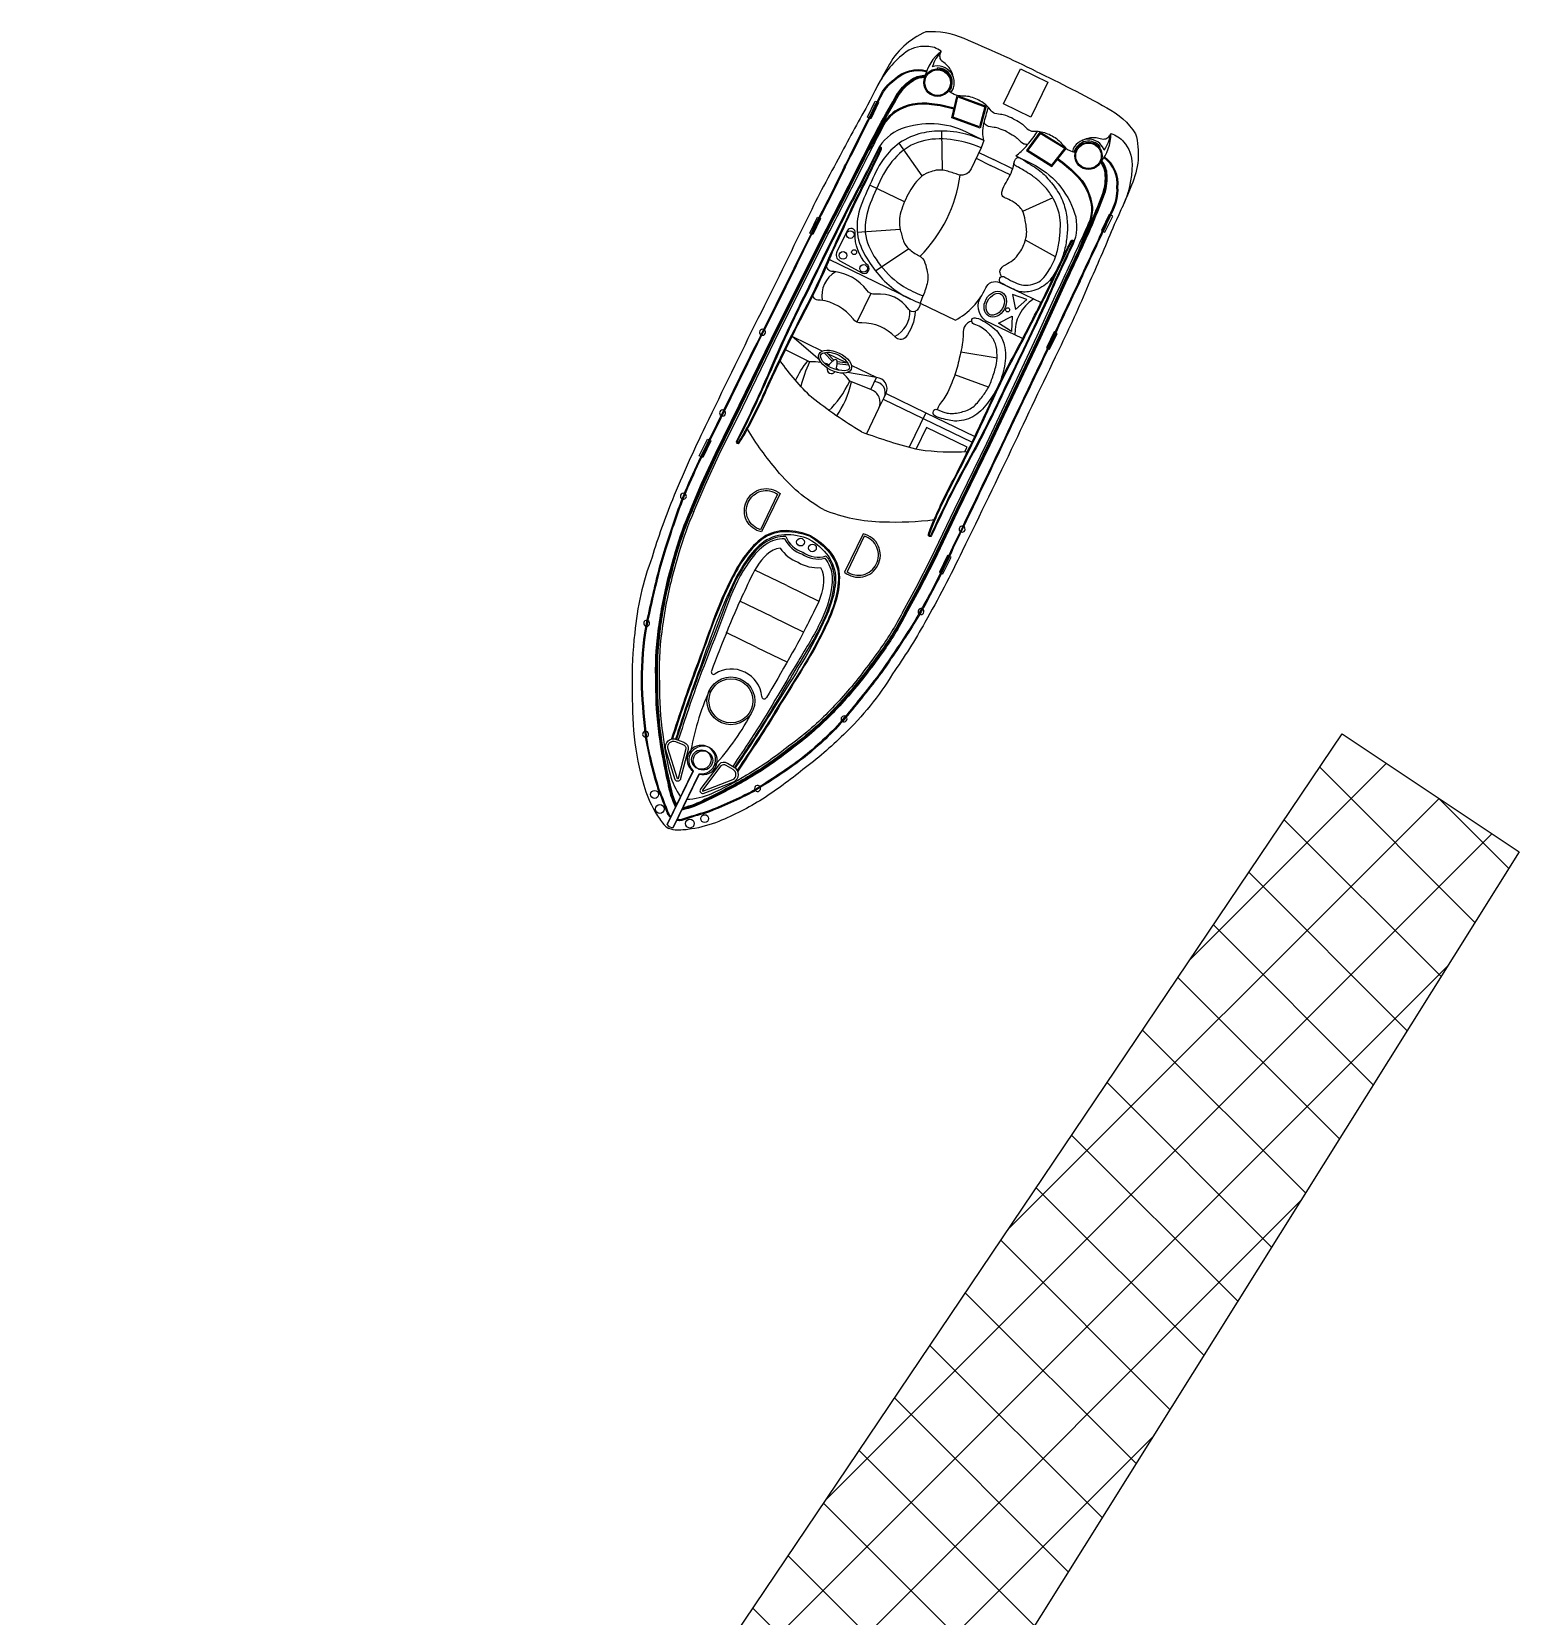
# Model space of a CAD drawing. Header units: metres. Extents: x 267138 to 268884, y 2134208 to 2137159.
# Drawn here: x 268168.5 to 268244.3, y 2136522.8 to 2136603.7 of the extents above; entities that cross this region are included whole.
import ezdxf

# ---------------------------------------------------------------- set-up
doc = ezdxf.new("R2010")
doc.units = ezdxf.units.M
doc.layers.add('PORT', color=5, linetype='Continuous')

msp = doc.modelspace()

# ---------------------------------------------------------------- linework, layer by layer
at = {"color": 32, "true_color": 0xcd6928}
for p, q in [((268214.66, 2136601.808), (268214.659, 2136601.857)), ((268213.875, 2136596.343), (268212.703, 2136598.009)), ((268214.922, 2136596.638), (268214.881, 2136598.637)), ((268216.627, 2136597.248), (268217.373, 2136596.886)), ((268216.771, 2136597.549), (268217.519, 2136597.186)), ((268222.918, 2136597.803), (268222.957, 2136597.833)), ((268218.372, 2136596.402), (268217.373, 2136596.886)), ((268218.495, 2136596.713), (268217.519, 2136597.186)), ((268212.98, 2136595.023), (268211.201, 2136595.871)), ((268220.551, 2136595.224), (268219.005, 2136594.539)), ((268212.752, 2136593.62), (268210.57, 2136593.456)), ((268213.201, 2136592.626), (268211.505, 2136591.494)), ((268220.685, 2136592.214), (268219.15, 2136593.071)), ((268213.298, 2136590.06), (268209.143, 2136592.075)), ((268211.258, 2136590.348), (268210.55, 2136588.887)), ((268208.778, 2136587.405), (268207.241, 2136588.15)), ((268208.65, 2136586.94), (268207.241, 2136588.15)), ((268209.308, 2136586.878), (268208.872, 2136587.326)), ((268209.378, 2136586.947), (268208.989, 2136587.347)), ((268209.978, 2136586.823), (268209.071, 2136587.263)), ((268209.531, 2136586.77), (268210.137, 2136586.707)), ((268209.541, 2136586.869), (268210.075, 2136586.812)), ((268217.698, 2136587.046), (268215.845, 2136587.36)), ((268211.553, 2136586.059), (268210.068, 2136586.314)), ((268211.553, 2136586.059), (268210.271, 2136586.681)), ((268211.253, 2136585.44), (268211.553, 2136586.059)), ((268217.262, 2136585.561), (268215.544, 2136586.189)), ((268214.071, 2136584.264), (268216.565, 2136583.055)), ((268213.927, 2136583.966), (268216.422, 2136582.756)), ((268206.973, 2136575.443), (268205.341, 2136576.234)), ((268206.973, 2136575.443), (268208.606, 2136574.651)), ((268206.208, 2136573.864), (268204.58, 2136574.653)), ((268206.208, 2136573.864), (268207.835, 2136573.074)), ((268205.442, 2136572.284), (268203.882, 2136573.041)), ((268205.442, 2136572.284), (268207.001, 2136571.528))]:
    msp.add_line(p, q, dxfattribs=at)
for points in [[(268219.695, 2136601.674, 0.01736), (268216.014, 2136603.352, 0.12634), (268214.061, 2136603.693, 0.172899), (268212.128, 2136601.899, 0.013884), (268211.096, 2136599.962, 0.008973), (268209.598, 2136597.209, 0.01509), (268207.947, 2136594.028, -0.002245), (268205.503, 2136589.074, 0.003342), (268202.816, 2136583.562, 0.016984), (268201.135, 2136579.815, 0.024546), (268200.099, 2136576.894, 0.067942), (268199.213, 2136573.02, 0.033948), (268199.087, 2136570.274, 0.022001), (268199.183, 2136567.724, 0.042872), (268199.674, 2136565.267, 0.059514), (268200.235, 2136563.931, 0.046364), (268200.633, 2136563.335, 0.104882), (268200.963, 2136563.049, 0.104882)], [(268214.848, 2136602.705, 0.164393), (268214.112, 2136602.955, 0.188684), (268212.944, 2136602.582, 0.10758), (268211.536, 2136600.826)], [(268219.695, 2136601.674, -0.01736), (268223.292, 2136599.822, -0.12634), (268224.769, 2136598.5, -0.172899), (268224.557, 2136595.871, -0.013884), (268223.675, 2136593.861, -0.008973), (268222.441, 2136590.981, -0.01509), (268220.965, 2136587.715, 0.002245), (268218.588, 2136582.728, -0.003342), (268215.923, 2136577.205, -0.016984), (268214.022, 2136573.566, -0.024546), (268212.37, 2136570.943, -0.067942), (268209.876, 2136567.848, -0.033948), (268207.798, 2136566.05, -0.022001), (268205.736, 2136564.546, -0.042872), (268203.503, 2136563.41, -0.059514), (268202.106, 2136563.024, -0.046364), (268201.392, 2136562.967, -0.104882), (268200.963, 2136563.049, -0.104882)], [(268202.052, 2136579.303), (268202.625, 2136580.645), (268203.33, 2136582.178), (268204.546, 2136584.644), (268206.193, 2136588.041), (268208.898, 2136593.459, 0.002601), (268210.397, 2136596.385, -0.004411), (268211.67, 2136598.874, -0.013009), (268212.625, 2136600.546, -0.113396), (268213.401, 2136601.31, -0.146005), (268214.043, 2136601.481, -1.595219)], [(268202.097, 2136579.284), (268202.67, 2136580.625), (268203.375, 2136582.157), (268204.59, 2136584.623), (268206.237, 2136588.019), (268208.942, 2136593.436, 0.002601), (268210.441, 2136596.363, -0.004411), (268211.713, 2136598.851, -0.013003), (268212.666, 2136600.52, -0.113337), (268213.427, 2136601.268, -0.144821), (268214.031, 2136601.431, -0.138987)], [(268202.142, 2136579.264), (268202.716, 2136580.605), (268203.42, 2136582.136), (268204.634, 2136584.601), (268206.282, 2136587.998), (268208.986, 2136593.414, 0.002601), (268210.485, 2136596.341, -0.00441), (268211.757, 2136598.828, -0.012997), (268212.708, 2136600.494, -0.113276), (268213.453, 2136601.226, -0.142458), (268214.02, 2136601.382, -0.142458)], [(268209.908, 2136596.815, 0.002942), (268211.012, 2136599.009, -0.002013), (268211.724, 2136600.402, -0.130442), (268212.46, 2136601.283, -0.261246), (268214.119, 2136601.716, -0.209197)], [(268209.952, 2136596.792, 0.002941), (268211.056, 2136598.987, -0.002014), (268211.769, 2136600.381, -0.130992), (268212.492, 2136601.245, -0.261832), (268214.107, 2136601.668, -0.261832)], [(268215.499, 2136599.749, 0.043334), (268214.358, 2136599.981, 0.18333), (268212.519, 2136599.603, 0.123985), (268211.652, 2136598.525, -0.015377), (268211.162, 2136597.678)], [(268215.51, 2136599.797, 0.043195), (268214.365, 2136600.03, 0.183415), (268212.491, 2136599.644, 0.094511), (268211.765, 2136598.844)], [(268202.233, 2136579.225), (268202.806, 2136580.565), (268203.509, 2136582.094), (268204.723, 2136584.558), (268206.37, 2136587.954), (268209.074, 2136593.369, 0.002601), (268210.573, 2136596.296, -0.00441), (268211.844, 2136598.782, -0.002867), (268212.046, 2136599.153, -0.002867)], [(268217.03, 2136598.155), (268216.146, 2136598.583, 0.202722), (268212.808, 2136598.744, 0.178768), (268211.594, 2136597.667, -0.010028), (268210.194, 2136594.932, 0.005356), (268207.944, 2136590.388, 0.016605), (268206.212, 2136586.671, -0.018921), (268204.402, 2136582.82, 0.925873), (268204.539, 2136582.726, 0.041202), (268204.934, 2136583.375, 0.024461), (268206.002, 2136585.568, -0.012888), (268208.078, 2136589.785, 0.019359), (268209.23, 2136592.283, -0.002375), (268210.561, 2136595.173, 0.006386), (268211.46, 2136596.989, 0.013656), (268211.805, 2136597.723, 0.862706), (268211.674, 2136597.806, -0.648089)], [(268217.03, 2136598.155), (268216.885, 2136597.787), (268216.371, 2136596.712, -0.448043), (268215.621, 2136596.445, 0.025561), (268215.031, 2136596.618, 0.15676), (268214.329, 2136596.557, 0.144288), (268213.855, 2136596.325, 0.079427), (268213.234, 2136595.541, 0.054179), (268212.793, 2136594.509, 0.127294), (268212.756, 2136593.603, -0.025195), (268212.919, 2136593.009, 0.112656), (268213.205, 2136592.622, 0.061652), (268213.7, 2136592.281, -0.222278), (268214.02, 2136591.905, -0.049109), (268214.138, 2136591.446, -0.09997), (268214.153, 2136590.938, -0.045992), (268213.921, 2136590.221), (268213.769, 2136589.857)], [(268223.506, 2136598.506, -0.164393), (268224.158, 2136598.083, -0.188684), (268224.588, 2136596.935, -0.10758), (268224.081, 2136594.742)], [(268211.713, 2136597.776, 0.016488), (268211.638, 2136597.645, -0.010023), (268210.238, 2136594.909, 0.005356), (268207.988, 2136590.366, 0.016607), (268206.257, 2136586.651, -0.018921), (268204.446, 2136582.798, -0.01143), (268204.444, 2136582.796, 0.913283), (268204.5, 2136582.756, 0.041174), (268204.89, 2136583.398, 0.024478), (268205.957, 2136585.588, -0.012889), (268208.034, 2136589.807, 0.019362), (268209.185, 2136592.302, -0.002377), (268210.517, 2136595.195, 0.006391), (268211.415, 2136597.01, 0.013664), (268211.76, 2136597.743, -0.000701), (268211.76, 2136597.743, 0.819976), (268211.713, 2136597.776, 0.819976)], [(268218.659, 2136597.365), (268219.465, 2136596.974, -0.202722), (268221.658, 2136594.452, -0.178768), (268221.565, 2136592.831, 0.010028), (268220.283, 2136590.039, -0.005356), (268218.109, 2136585.459, -0.016605), (268216.262, 2136581.797, 0.018921), (268214.359, 2136577.991, -0.925873), (268214.2, 2136578.041, -0.041202), (268214.465, 2136578.753, -0.024461), (268215.526, 2136580.949, 0.012888), (268217.552, 2136585.19, -0.019359), (268218.8, 2136587.641, 0.002375), (268220.246, 2136590.476, -0.006386), (268221.115, 2136592.306, -0.013656), (268221.478, 2136593.032, -0.862706), (268221.624, 2136592.98, 0.648089)], [(268220.812, 2136597.226, -0.043195), (268221.705, 2136596.47, -0.183415), (268222.561, 2136594.76, -0.094511), (268222.382, 2136593.695)], [(268221.894, 2136591.001, -0.002941), (268222.934, 2136593.227, 0.002014), (268223.587, 2136594.649, 0.130992), (268223.818, 2136595.752, 0.261832), (268223.151, 2136597.282, 0.261832)], [(268221.939, 2136590.98, -0.002942), (268222.979, 2136593.206, 0.002013), (268223.632, 2136594.628, 0.130442), (268223.867, 2136595.751, 0.261246), (268223.18, 2136597.322, 0.209197)], [(268209.908, 2136596.815, -0.006425), (268208.393, 2136593.794, -0.002217), (268205.954, 2136588.849, 0.003368), (268203.225, 2136583.305, 0.024633), (268201.588, 2136579.772, 0.015037), (268200.759, 2136577.334, 0.025439), (268200.361, 2136575.954, 0.013843), (268199.709, 2136573.037, 0.040266), (268199.545, 2136570.241, 0.016729), (268199.762, 2136567.633, 0.029739), (268200.402, 2136565.042, -0.01525), (268200.857, 2136563.873, 0.132389), (268200.978, 2136563.679, 0.028442), (268201.045, 2136563.616, 0.028442)], [(268209.952, 2136596.793, -0.006424), (268208.437, 2136593.772, -0.002217), (268205.998, 2136588.827, 0.003368), (268203.269, 2136583.282, 0.024633), (268201.634, 2136579.754, 0.015038), (268200.806, 2136577.318, 0.025461), (268200.409, 2136575.942, 0.013839), (268199.758, 2136573.029, 0.040238), (268199.595, 2136570.243, 0.016715), (268199.811, 2136567.64, 0.029693), (268200.448, 2136565.059, -0.015234), (268200.904, 2136563.888, 0.134036), (268201.013, 2136563.714, 0.024879), (268201.068, 2136563.662, 0.024879)], [(268212.966, 2136574.015), (268213.663, 2136575.295), (268214.43, 2136576.796), (268215.613, 2136579.276), (268217.261, 2136582.673), (268219.84, 2136588.15, -0.002601), (268221.21, 2136591.14, 0.00441), (268222.375, 2136593.679, 0.012997), (268223.094, 2136595.457, 0.113276), (268223.208, 2136596.495, 0.142458), (268222.98, 2136597.037, 0.142458)], [(268213.009, 2136573.992), (268213.707, 2136575.272), (268214.474, 2136576.774), (268215.658, 2136579.255), (268217.305, 2136582.652), (268219.884, 2136588.129, -0.002601), (268221.254, 2136591.119, 0.004411), (268222.42, 2136593.659, 0.013003), (268223.141, 2136595.44, 0.113337), (268223.257, 2136596.501, 0.144821), (268223.012, 2136597.076, 0.138987)], [(268213.052, 2136573.968), (268213.751, 2136575.249), (268214.518, 2136576.753), (268215.702, 2136579.233), (268217.35, 2136582.63), (268219.929, 2136588.109, -0.002601), (268221.299, 2136591.098, 0.004411), (268222.466, 2136593.639, 0.013009), (268223.187, 2136595.423, 0.113396), (268223.306, 2136596.506, 0.146005), (268223.043, 2136597.116, 1.595219)], [(268220.781, 2136597.187, -0.043334), (268221.67, 2136596.435, -0.18333), (268222.512, 2136594.757, -0.123985), (268222.202, 2136593.408, 0.015377), (268221.84, 2136592.499)], [(268212.879, 2136574.063), (268213.576, 2136575.341), (268214.341, 2136576.84), (268215.524, 2136579.319), (268217.172, 2136582.716), (268219.75, 2136588.191, -0.002601), (268221.12, 2136591.182, 0.00441), (268222.285, 2136593.719, 0.002867), (268222.451, 2136594.107, 0.002867)], [(268221.576, 2136592.993, -0.016488), (268221.52, 2136592.852, 0.010023), (268220.238, 2136590.059, -0.005356), (268218.064, 2136585.48, -0.016607), (268216.219, 2136581.82, 0.018921), (268214.314, 2136578.012, 0.01143), (268214.313, 2136578.009, -0.913283), (268214.248, 2136578.029, -0.041174), (268214.51, 2136578.733, -0.024478), (268215.57, 2136580.926, 0.012889), (268217.597, 2136585.17, -0.019362), (268218.843, 2136587.618, 0.002377), (268220.29, 2136590.455, -0.006391), (268221.159, 2136592.285, -0.013664), (268221.521, 2136593.009, 0.000701), (268221.521, 2136593.009, -0.819976), (268221.576, 2136592.993, -0.819976)], [(268213.769, 2136589.857, -0.291269), (268213.506, 2136589.426, -0.299867), (268213.2, 2136589.529, 0.273478), (268211.512, 2136590.312, -0.28657), (268211.061, 2136590.513, 0.198759), (268209.392, 2136591.469, -0.45148), (268209.006, 2136591.754, -1.463971)], [(268221.939, 2136590.98, 0.006425), (268220.505, 2136587.92, 0.002217), (268218.132, 2136582.943, -0.003368), (268215.468, 2136577.367, -0.024633), (268213.707, 2136573.894, -0.015037), (268212.306, 2136571.734, -0.025439), (268211.469, 2136570.567, -0.013843), (268209.582, 2136568.248, -0.040266), (268207.488, 2136566.389, -0.016729), (268205.306, 2136564.944, -0.029739), (268202.875, 2136563.843, 0.01525), (268201.675, 2136563.476, -0.132389), (268201.448, 2136563.451, -0.028442), (268201.357, 2136563.465, -0.028442)], [(268221.895, 2136591.002, 0.006424), (268220.46, 2136587.941, 0.002217), (268218.088, 2136582.964, -0.003368), (268215.423, 2136577.388, -0.024633), (268213.665, 2136573.919, -0.015038), (268212.265, 2136571.761, -0.025461), (268211.43, 2136570.597, -0.013839), (268209.545, 2136568.282, -0.040238), (268207.459, 2136566.429, -0.016715), (268205.281, 2136564.987, -0.029693), (268202.86, 2136563.89, 0.015234), (268201.658, 2136563.523, -0.134036), (268201.454, 2136563.5, -0.024879), (268201.379, 2136563.511, -0.024879)], [(268213.769, 2136589.857), (268215.574, 2136588.982, 0.158322), (268217.126, 2136590.629, -0.417676), (268217.818, 2136590.916), (268219.946, 2136589.884)], [(268213.515, 2136589.431, -0.164009), (268213.013, 2136588.086, -0.407559), (268212.513, 2136588.114, 0.20466), (268210.803, 2136588.851, -0.28657), (268210.353, 2136589.052, 0.198759), (268208.683, 2136590.008, -0.45148), (268208.297, 2136590.294, -1.463971)], [(268219.006, 2136588.042), (268217.114, 2136588.96, -0.406088), (268216.904, 2136590.226)], [(268210.781, 2136583.294, -0.033687), (268208.244, 2136585.041, -0.051879), (268206.638, 2136586.918, -1.92312)], [(268211.048, 2136583.206), (268211.671, 2136584.491, 0.462925), (268211.253, 2136585.44), (268210.186, 2136585.88)], [(268211.942, 2136585.048), (268212.039, 2136585.25, 0.516839), (268211.553, 2136586.059, 0.282905)], [(268211.671, 2136584.491), (268211.942, 2136585.048, 0.545737), (268211.452, 2136585.851, 0.282905)], [(268208.853, 2136579.319, -0.096403), (268206.484, 2136581.32, -0.040538), (268204.963, 2136583.429, -1.92312)], [(268210.781, 2136583.294, 0.033687), (268213.724, 2136582.383, 0.051879), (268216.193, 2136582.284, 1.92312)], [(268206.63, 2136580.134), (268205.682, 2136578.179, -0.483063), (268204.916, 2136579.733, -0.50024), (268206.63, 2136580.134, -0.418424)], [(268202.052, 2136579.303, 0.031596), (268201.273, 2136577.166, 0.004928), (268200.876, 2136575.704, 0.02844), (268200.395, 2136573.111, 0.042875), (268200.279, 2136570.46, 0.035347), (268200.447, 2136567.816, 0.024093), (268200.896, 2136565.396, 0.079837), (268201.301, 2136564.142)], [(268202.097, 2136579.283, 0.031592), (268201.321, 2136577.152, 0.004926), (268200.924, 2136575.692, 0.028436), (268200.444, 2136573.104, 0.042895), (268200.329, 2136570.46, 0.035363), (268200.496, 2136567.822, 0.024111), (268200.944, 2136565.406, 0.077658), (268201.328, 2136564.198, 0.077658)], [(268202.142, 2136579.264, 0.031588), (268201.368, 2136577.138, 0.004924), (268200.972, 2136575.68, 0.028433), (268200.493, 2136573.098, 0.042917), (268200.378, 2136570.461, 0.035379), (268200.545, 2136567.829, 0.02413), (268200.993, 2136565.415, 0.075408), (268201.355, 2136564.255, 0.075408)], [(268202.233, 2136579.224, 0.031581), (268201.463, 2136577.111, 0.00492), (268201.068, 2136575.655, 0.028426), (268200.591, 2136573.085, 0.042959), (268200.477, 2136570.463, 0.035411), (268200.642, 2136567.842, 0.028829), (268201.017, 2136565.816, 0.092336), (268201.558, 2136564.672, 0.080328)], [(268208.853, 2136579.319, 0.096403), (268211.891, 2136578.697, 0.040538), (268214.489, 2136578.809, 1.92312)], [(268210.87, 2136578.078), (268209.922, 2136576.123, 0.483063), (268211.617, 2136576.483, 0.50024), (268210.87, 2136578.078, 0.418424)], [(268213.052, 2136573.968, -0.031596), (268211.855, 2136572.033, -0.004928), (268210.954, 2136570.817, -0.02844), (268209.215, 2136568.833, -0.042875), (268207.205, 2136567.101, -0.035347), (268205.025, 2136565.595, -0.024093), (268202.847, 2136564.45, -0.079837), (268201.612, 2136563.991)], [(268213.009, 2136573.991, -0.031592), (268211.815, 2136572.062, -0.004926), (268210.915, 2136570.847, -0.028436), (268209.18, 2136568.868, -0.042895), (268207.175, 2136567.14, -0.035363), (268205, 2136565.638, -0.024111), (268202.825, 2136564.494, -0.077658), (268201.639, 2136564.047, -0.077658)], [(268212.965, 2136574.015, -0.031588), (268211.775, 2136572.091, -0.004924), (268210.875, 2136570.877, -0.028433), (268209.145, 2136568.902, -0.042917), (268207.145, 2136567.179, -0.035379), (268204.975, 2136565.68, -0.02413), (268202.802, 2136564.538, -0.075408), (268201.666, 2136564.104, -0.075408)], [(268212.878, 2136574.061, -0.031581), (268211.695, 2136572.149, -0.00492), (268210.797, 2136570.937, -0.028426), (268209.074, 2136568.971, -0.042959), (268207.085, 2136567.258, -0.035411), (268204.925, 2136565.765, -0.028829), (268203.102, 2136564.805, -0.092336), (268201.869, 2136564.521, -0.080328)], [(268201.347, 2136567.594), (268201.716, 2136567.447, -0.382221), (268201.947, 2136567.079), (268201.555, 2136565.594, -0.786544), (268201.286, 2136565.533), (268200.79, 2136567.118, -0.616464), (268201.347, 2136567.594, -3.844907)], [(268204.294, 2136566.165), (268203.95, 2136566.364, 0.382221), (268203.518, 2136566.317), (268202.594, 2136565.09, 0.786544), (268202.713, 2136564.841), (268204.265, 2136565.433, 0.616464), (268204.294, 2136566.165, 3.844907)]]:
    msp.add_lwpolyline(points, format="xyb", dxfattribs=at)
for points in [[(268220.297, 2136601.133), (268219.426, 2136599.337), (268218.027, 2136600.016), (268218.897, 2136601.811)], [(268217.143, 2136599.903), (268216.838, 2136598.786), (268215.393, 2136599.306), (268215.666, 2136600.448)], [(268217.084, 2136599.872), (268216.805, 2136598.85), (268215.452, 2136599.338), (268215.701, 2136600.382)], [(268219.884, 2136598.574), (268219.196, 2136597.643), (268220.499, 2136596.83), (268221.227, 2136597.751)], [(268219.897, 2136598.508), (268219.267, 2136597.656), (268220.488, 2136596.895), (268221.154, 2136597.738)], [(268218.638, 2136589.53), (268219.226, 2136590.048), (268218.483, 2136590.299)], [(268218.471, 2136589.186), (268218.428, 2136588.403), (268217.772, 2136588.832)]]:
    msp.add_lwpolyline(points, close=True, dxfattribs=at)
for points in [[(268211.165, 2136599.31), (268211.085, 2136599.349), (268211.482, 2136600.168), (268211.579, 2136600.121)], [(268211.624, 2136600.099), (268211.654, 2136600.085), (268211.257, 2136599.266), (268211.209, 2136599.289)], [(268208.203, 2136593.404), (268208.145, 2136593.432), (268208.538, 2136594.242), (268208.607, 2136594.209)], [(268208.651, 2136594.187), (268208.696, 2136594.165), (268208.303, 2136593.356), (268208.247, 2136593.383)], [(268223.456, 2136594.361), (268223.426, 2136594.376), (268223.028, 2136593.557), (268223.076, 2136593.533)], [(268223.121, 2136593.512), (268223.201, 2136593.473), (268223.598, 2136594.292), (268223.501, 2136594.339)], [(268220.654, 2136588.366), (268220.609, 2136588.388), (268220.216, 2136587.578), (268220.272, 2136587.551)], [(268220.317, 2136587.529), (268220.374, 2136587.502), (268220.767, 2136588.311), (268220.698, 2136588.345)], [(268208.138, 2136586.855), (268206.906, 2136587.472)], [(268212.039, 2136585.25), (268214.071, 2136584.264), (268213.22, 2136582.509)], [(268211.895, 2136584.951), (268213.927, 2136583.966)], [(268216.064, 2136582.277), (268216.176, 2136582.508), (268214.1, 2136583.515), (268213.57, 2136582.42)], [(268202.586, 2136582.033), (268202.509, 2136582.07), (268202.92, 2136582.917), (268203.003, 2136582.877)], [(268203.048, 2136582.855), (268203.106, 2136582.827), (268202.695, 2136581.98), (268202.631, 2136582.011)], [(268215.225, 2136576.95), (268215.166, 2136576.978), (268214.755, 2136576.131), (268214.82, 2136576.1)], [(268214.865, 2136576.078), (268214.941, 2136576.041), (268215.352, 2136576.888), (268215.269, 2136576.928)], [(268200.871, 2136563.256), (268202.198, 2136565.993)], [(268202.188, 2136565.972), (268200.871, 2136563.256)], [(268201.182, 2136563.105), (268202.51, 2136565.842)], [(268202.499, 2136565.821), (268201.182, 2136563.105)]]:
    msp.add_lwpolyline(points, dxfattribs=at)
for points in [[(268210.828, 2136591.376, 0.917705), (268211.045, 2136591.839, -0.209704), (268210.468, 2136593.416, 0.850912), (268210.049, 2136593.546), (268209.532, 2136592.479, 0.435659), (268209.677, 2136592.021)], [(268206.506, 2136580.105), (268205.628, 2136578.294, -0.460147), (268205.005, 2136579.692, -0.47706)], [(268210.924, 2136577.963), (268210.046, 2136576.152, 0.460147), (268211.529, 2136576.528, 0.47706)], [(268201.3, 2136567.48), (268201.677, 2136567.33, -0.383069), (268201.826, 2136567.105), (268201.43, 2136565.603, -0.853636), (268201.4, 2136565.583), (268200.909, 2136567.151, -0.613527)], [(268204.233, 2136566.057), (268203.882, 2136566.26, 0.383069), (268203.613, 2136566.238), (268202.679, 2136564.998, 0.853636), (268202.682, 2136564.961), (268204.217, 2136565.547, 0.613527)]]:
    msp.add_lwpolyline(points, format="xyb", close=True, dxfattribs=at)
for centre, radius in [((268214.665, 2136601.106), 0.702), ((268214.665, 2136601.106), 0.652), ((268222.364, 2136597.372), 0.702), ((268222.364, 2136597.372), 0.652), ((268210.21, 2136593.354), 0.196), ((268209.841, 2136592.289), 0.196), ((268210.409, 2136592.455), 0.127), ((268210.889, 2136591.627), 0.196), ((268218.237, 2136589.512), 0.105), ((268207.673, 2136577.66), 0.197), ((268208.282, 2136577.365), 0.197), ((268204.122, 2136569.562), 1.22), ((268204.122, 2136569.562), 1.22), ((268204.122, 2136569.562), 1.121), ((268204.122, 2136569.562), 1.121), ((268202.614, 2136566.563), 0.496), ((268202.7, 2136566.521), 0.496), ((268200.23, 2136564.789), 0.202), ((268200.498, 2136564.041), 0.225), ((268202.029, 2136563.298), 0.225), ((268202.783, 2136563.551), 0.202)]:
    msp.add_circle(centre, radius, dxfattribs=at)
for centre, radius, start, end in [((268216.235, 2136600.917), 2.264, 127.79634, 168.13195), ((268216.55, 2136601.214), 2.264, 138.76971, 162.00224), ((268214.665, 2136601.106), 0.85, 323.45343, 108.35503), ((268214.665, 2136601.106), 0.751, 323.45343, 90.40331), ((268222.364, 2136597.372), 0.85, 19.9002, 164.80181), ((268222.364, 2136597.372), 0.751, 37.85192, 164.80181), ((268221.243, 2136598.488), 2.264, 320.12328, 0.4589), ((268221.281, 2136598.919), 2.264, 326.25299, 349.48553), ((268208.687, 2136597.322), 7.186, 315.02714, 352.49971), ((268210.198, 2136590.219), 1.444, 120.75207, 188.89956), ((268220.621, 2136588.355), 2.01, 121.59618, 183.48365), ((268211.813, 2136589.435), 1.444, 297.32764, 1.5318), ((268205.733, 2136588.367), 0.153, 70.22295, 236.72542), ((268205.733, 2136588.367), 0.153, 255.34962, 51.59875), ((268208.31, 2136584.578), 2.283, 79.56181, 94.31762), ((268208.31, 2136584.578), 2.283, 69.03011, 75.36943), ((268209.773, 2136586.239), 0.799, 122.53223, 150.17232), ((268209.439, 2136586.866), 0.107, 334.12762, 154.12762), ((268208.741, 2136586.74), 0.799, 339.73014, 5.723), ((268209.252, 2136586.482), 0.223, 164.92991, 323.27548), ((268209.773, 2136586.239), 0.799, 157.74287, 158.01218), ((268208.741, 2136586.74), 0.799, 330.24306, 330.51236), ((268208.31, 2136584.578), 2.283, 54.07673, 58.31664), ((268208.31, 2136584.578), 2.283, 34.75259, 48.1036), ((268203.698, 2136584.249), 0.153, 68.9984, 239.09752), ((268203.698, 2136584.249), 0.153, 257.75769, 50.33822), ((268201.695, 2136579.998), 0.153, 72.40147, 242.80806), ((268201.695, 2136579.998), 0.153, 261.46695, 53.74258), ((268208.204, 2136578.46), 1.48, 205.0894, 252.83916), ((268208.204, 2136578.46), 1.381, 201.63204, 252.83916), ((268215.917, 2136578.323), 0.153, 77.91701, 230.49754), ((268215.917, 2136578.323), 0.153, 249.15772, 59.25684), ((268208.192, 2136578.381), 1.863, 213.25176, 249.8541), ((268208.581, 2136578.277), 1.48, 235.41607, 283.16583), ((268208.581, 2136578.277), 1.381, 235.41607, 286.6232), ((268208.526, 2136578.219), 1.863, 238.40114, 275.00348), ((268213.819, 2136574.118), 0.153, 74.51266, 226.78829), ((268213.819, 2136574.118), 0.153, 245.44718, 55.85376), ((268199.822, 2136573.521), 0.153, 84.4161, 252.51177), ((268199.822, 2136573.521), 0.153, 271.14683, 65.78104), ((268203.249, 2136571.04), 0.13, 158.46527, 304.93301), ((268204.148, 2136569.719), 1.468, 62.38727, 124.18839), ((268204.228, 2136569.68), 1.468, 4.06685, 65.86796), ((268214.842, 2136564.766), 12.964, 155.72942, 170.80023), ((268205.822, 2136569.792), 0.13, 183.32223, 329.78997), ((268193.718, 2136575.011), 12.964, 317.455, 332.52581), ((268209.893, 2136568.637), 0.153, 62.47419, 217.10841), ((268209.893, 2136568.637), 0.153, 235.74347, 43.83914), ((268199.769, 2136567.863), 0.153, 108.75514, 263.89719), ((268199.769, 2136567.863), 0.153, 282.53496, 90.11738), ((268202.614, 2136566.563), 0.728, 261.79409, 234.24364), ((268202.7, 2136566.521), 0.728, 254.01159, 226.46115), ((268205.482, 2136565.092), 0.153, 38.13786, 205.72028), ((268205.482, 2136565.092), 0.153, 224.35804, 19.5001), ((268201.13, 2136563.394), 0.294, 208.03498, 280.22026), ((268201.13, 2136563.394), 0.294, 208.03498, 280.22026)]:
    msp.add_arc(centre, radius, start, end, dxfattribs=at)
for centre, major_axis, ratio in [((268217.608, 2136589.801), (-0.333, -0.614), 0.758117), ((268209.439, 2136586.866), (-0.817, 0.396), 0.533092)]:
    msp.add_ellipse(centre, major_axis=major_axis, ratio=ratio, dxfattribs=at)
for start_param, end_param in [(4.712389, 5.232342), (0.830012, 1.576846)]:
    msp.add_ellipse((268209.158, 2136586.36), major_axis=(-1.164, -2.399), ratio=0.425319, start_param=start_param, end_param=end_param, dxfattribs=at)
for points in [[(268215.482, 2136601.338), (268215.39, 2136601.642), (268215.052, 2136602.078), (268214.829, 2136602.283), (268214.79, 2136602.522), (268214.848, 2136602.705)], [(268218.525, 2136599.262), (268218.143, 2136599.423), (268217.871, 2136599.488), (268217.513, 2136599.567), (268217.296, 2136599.799), (268216.773, 2136600.204), (268216.104, 2136600.415), (268215.723, 2136600.435), (268215.504, 2136600.504), (268215.229, 2136600.69)], [(268217.03, 2136598.155), (268216.967, 2136598.555), (268217.032, 2136599.021), (268217.255, 2136599.846)], [(268218.525, 2136599.262), (268218.889, 2136599.061), (268219.108, 2136598.888), (268219.391, 2136598.656), (268219.708, 2136598.629), (268220.35, 2136598.469), (268220.929, 2136598.075), (268221.182, 2136597.788), (268221.371, 2136597.658), (268221.687, 2136597.558)], [(268217.03, 2136598.155), (268215.962, 2136598.518), (268214.652, 2136598.631), (268213.579, 2136598.448), (268212.48, 2136597.836), (268211.786, 2136597.027), (268211.139, 2136595.733), (268210.606, 2136594.304), (268210.637, 2136593.084), (268211.233, 2136591.87), (268211.962, 2136590.974), (268212.949, 2136590.235), (268213.769, 2136589.857)], [(268218.659, 2136597.365), (268218.935, 2136597.6), (268219.261, 2136597.941), (268219.77, 2136598.626)], [(268222.04, 2136598.158), (268222.335, 2136598.274), (268222.887, 2136598.278), (268223.186, 2136598.23), (268223.398, 2136598.347), (268223.506, 2136598.506)], [(268217.93, 2136591.215), (268217.847, 2136591.456), (268218.033, 2136591.751), (268218.416, 2136591.98), (268218.763, 2136592.313), (268219.101, 2136592.921), (268219.21, 2136593.411), (268219.133, 2136594.078), (268218.995, 2136594.559), (268218.564, 2136594.997), (268218.2, 2136595.188), (268217.962, 2136595.346), (268217.96, 2136595.576), (268218.156, 2136596.01), (268218.531, 2136596.844), (268218.701, 2136597.269), (268219.173, 2136597.08), (268219.967, 2136596.533), (268220.473, 2136595.987), (268220.947, 2136595.286), (268221.225, 2136594.447), (268221.288, 2136593.662), (268221.217, 2136592.924), (268221.041, 2136592.209), (268220.716, 2136591.509), (268220.252, 2136590.876), (268219.886, 2136590.624), (268219.465, 2136590.466), (268218.815, 2136590.456), (268218.455, 2136590.607), (268218.022, 2136590.818), (268217.816, 2136591.003), (268217.93, 2136591.215), (268218.154, 2136591.147), (268218.617, 2136590.905), (268219.051, 2136590.775), (268219.525, 2136590.824), (268219.911, 2136590.998), (268220.24, 2136591.369), (268220.669, 2136592.171), (268220.854, 2136592.914), (268220.927, 2136593.623), (268220.908, 2136594.232), (268220.803, 2136594.657), (268220.587, 2136595.16), (268220.218, 2136595.697), (268219.886, 2136596.043), (268219.451, 2136596.383), (268219.069, 2136596.626), (268218.791, 2136596.787), (268218.588, 2136596.919), (268218.586, 2136597.069)], [(268214.938, 2136584.302), (268214.76, 2136584.373), (268214.521, 2136584.431), (268214.435, 2136584.221), (268214.767, 2136584.006), (268215.533, 2136583.84), (268216.459, 2136584.048), (268217.213, 2136584.753), (268217.722, 2136585.553), (268218.073, 2136586.631), (268218.065, 2136587.731), (268217.741, 2136588.365), (268217.014, 2136588.937), (268216.639, 2136589.093), (268216.447, 2136589.07), (268216.437, 2136588.86), (268216.62, 2136588.748), (268217.233, 2136588.354), (268217.56, 2136587.912), (268217.696, 2136587.343), (268217.667, 2136586.777), (268217.478, 2136586.095), (268217.215, 2136585.474), (268216.853, 2136584.966), (268216.397, 2136584.504), (268215.798, 2136584.279), (268215.15, 2136584.245), (268214.938, 2136584.302)], [(268216.412, 2136588.951), (268216.187, 2136588.834), (268216.016, 2136588.622), (268215.963, 2136588.139), (268215.922, 2136587.751), (268215.797, 2136587.144), (268215.562, 2136586.239), (268215.385, 2136585.781), (268215.181, 2136585.314), (268214.98, 2136584.97), (268214.77, 2136584.676), (268214.644, 2136584.425)]]:
    msp.add_spline(points, degree=3, dxfattribs=at)
for points, knots in [([(268218.202, 2136598.595), (268218.076, 2136598.654), (268217.865, 2136598.753), (268217.525, 2136598.838), (268217.211, 2136598.841), (268217.084, 2136598.99), (268217.039, 2136599.049)], [0, 0, 0, 0, 0.00840925, 0.01405459, 0.02148076, 0.02583256, 0.02583256, 0.02583256, 0.02583256]), ([(268216.885, 2136597.787), (268215.833, 2136598.2), (268214.793, 2136598.375), (268212.867, 2136597.845), (268212.184, 2136597.063), (268211.261, 2136595.067), (268210.77, 2136594.027), (268211.309, 2136592.192), (268212.058, 2136591.259), (268213.227, 2136590.515), (268213.559, 2136590.373), (268213.921, 2136590.221)], [0, 0, 0, 0, 0.0684102, 0.0684102, 0.1368204, 0.1368204, 0.2052306, 0.2052306, 0.2736407, 0.2736407, 0.2974604, 0.2974604, 0.2974604, 0.2974604]), ([(268218.202, 2136598.595), (268218.326, 2136598.533), (268218.534, 2136598.428), (268218.811, 2136598.214), (268219.008, 2136597.97), (268219.204, 2136597.962), (268219.278, 2136597.963)], [0, 0, 0, 0, 0.00840925, 0.01405459, 0.02148076, 0.02583256, 0.02583256, 0.02583256, 0.02583256]), ([(268217.322, 2136589.274), (268217.526, 2136589.163), (268217.903, 2136589.358), (268218.16, 2136590.029), (268218.008, 2136590.352), (268217.508, 2136590.379), (268217.167, 2136590.042), (268217.119, 2136589.506), (268217.199, 2136589.34), (268217.322, 2136589.274)], [0, 0, 0, 0, 1.743273, 1.743273, 3.486547, 3.486547, 5.22982, 5.22982, 6.283185, 6.283185, 6.283185, 6.283185]), ([(268208.712, 2136587.219), (268208.667, 2136587.127), (268208.719, 2136586.946), (268209.263, 2136586.429), (268210.002, 2136586.318), (268210.281, 2136586.633), (268209.935, 2136587.118), (268209.067, 2136587.407), (268208.769, 2136587.338), (268208.712, 2136587.219)], [0, 0, 0, 0, 1.031451, 1.031451, 2.992455, 2.992455, 4.95346, 4.95346, 6.283185, 6.283185, 6.283185, 6.283185]), ([(268208.206, 2136577.985), (268207.416, 2136578.289), (268206.483, 2136578.404), (268205.061, 2136577.405), (268204.578, 2136576.644), (268203.408, 2136574.395), (268202.938, 2136572.823), (268201.89, 2136570.063), (268201.492, 2136568.864), (268201.092, 2136567.615)], [0, 0, 0, 0, 0.0462196, 0.0462196, 0.0924392, 0.0924392, 0.1947325, 0.1947325, 0.2709084, 0.2709084, 0.2709084, 0.2709084]), ([(268208.188, 2136577.939), (268207.374, 2136578.252), (268206.427, 2136578.336), (268205.007, 2136577.27), (268204.538, 2136576.478), (268203.391, 2136574.205), (268202.91, 2136572.631), (268201.9, 2136569.935), (268201.525, 2136568.805), (268201.147, 2136567.624)], [0, 0, 0, 0, 0.0480884, 0.0480884, 0.0961768, 0.0961768, 0.1985377, 0.1985377, 0.2704106, 0.2704106, 0.2704106, 0.2704106]), ([(268208.135, 2136577.8), (268207.304, 2136578.121), (268206.383, 2136578.164), (268205, 2136577.026), (268204.55, 2136576.201), (268203.424, 2136573.872), (268202.918, 2136572.263), (268201.959, 2136569.644), (268201.623, 2136568.626), (268201.296, 2136567.611)], [0, 0, 0, 0, 0.0508337, 0.0508337, 0.1016674, 0.1016674, 0.2060328, 0.2060328, 0.2709084, 0.2709084, 0.2709084, 0.2709084]), ([(268206.92, 2136577.951), (268206.731, 2136577.952), (268205.937, 2136577.868), (268204.487, 2136576.314), (268203.525, 2136573.544), (268202.286, 2136570.524), (268201.617, 2136568.447), (268201.343, 2136567.596)], [0.0234044, 0.0234044, 0.0234044, 0.0234044, 0.0350942, 0.0739111, 0.138251, 0.2165713, 0.2709084, 0.2709084, 0.2709084, 0.2709084]), ([(268206.864, 2136577.832), (268206.516, 2136577.823), (268206.192, 2136577.742), (268205.289, 2136577.113), (268204.814, 2136576.369), (268204.117, 2136574.982), (268203.867, 2136574.258), (268203.04, 2136572.077), (268202.448, 2136570.621), (268201.776, 2136568.618), (268201.607, 2136568.092), (268201.437, 2136567.565)], [0.0248254, 0.0248254, 0.0248254, 0.0248254, 0.0474598, 0.0474598, 0.0949196, 0.0949196, 0.1423794, 0.1423794, 0.237299, 0.237299, 0.2709084, 0.2709084, 0.2709084, 0.2709084]), ([(268208.105, 2136577.815), (268208.872, 2136577.36), (268209.475, 2136576.664), (268209.439, 2136574.873), (268209.069, 2136574.009), (268207.937, 2136571.683), (268206.988, 2136570.289), (268205.524, 2136567.915), (268204.933, 2136567.021), (268204.338, 2136566.135)], [0, 0, 0, 0, 0.0508337, 0.0508337, 0.1016674, 0.1016674, 0.2060328, 0.2060328, 0.2709084, 0.2709084, 0.2709084, 0.2709084]), ([(268208.181, 2136577.942), (268208.931, 2136577.497), (268209.584, 2136576.805), (268209.626, 2136575.03), (268209.295, 2136574.171), (268208.219, 2136571.863), (268207.281, 2136570.511), (268205.79, 2136568.048), (268205.134, 2136567.055), (268204.441, 2136566.026)], [0, 0, 0, 0, 0.0480884, 0.0480884, 0.0961768, 0.0961768, 0.1985377, 0.1985377, 0.2704106, 0.2704106, 0.2704106, 0.2704106]), ([(268208.206, 2136577.985), (268208.935, 2136577.552), (268209.602, 2136576.891), (268209.698, 2136575.156), (268209.399, 2136574.305), (268208.358, 2136571.994), (268207.415, 2136570.652), (268205.897, 2136568.12), (268205.201, 2136567.065), (268204.468, 2136565.977)], [0, 0, 0, 0, 0.0462196, 0.0462196, 0.0924392, 0.0924392, 0.1947325, 0.1947325, 0.2709084, 0.2709084, 0.2709084, 0.2709084]), ([(268206.634, 2136577.359), (268205.613, 2136577.226), (268205.098, 2136575.716), (268204.393, 2136574.298), (268203.615, 2136572.368), (268203.127, 2136571.084)], [0.0313661, 0.0313661, 0.0313661, 0.0313661, 0.1084744, 0.1084744, 0.1920729, 0.1920729, 0.1920729, 0.1920729]), ([(268208.918, 2136576.836), (268209.126, 2136576.557), (268209.263, 2136576.253), (268209.328, 2136575.154), (268209.038, 2136574.32), (268208.38, 2136572.914), (268207.966, 2136572.27), (268206.766, 2136570.27), (268205.989, 2136568.904), (268204.832, 2136567.136), (268204.524, 2136566.677), (268204.215, 2136566.218)], [0.0248254, 0.0248254, 0.0248254, 0.0248254, 0.0474598, 0.0474598, 0.0949196, 0.0949196, 0.1423794, 0.1423794, 0.237299, 0.237299, 0.2709084, 0.2709084, 0.2709084, 0.2709084]), ([(268208.976, 2136576.954), (268209.094, 2136576.806), (268209.519, 2136576.131), (268209.197, 2136574.029), (268207.618, 2136571.559), (268206.013, 2136568.716), (268204.796, 2136566.905), (268204.297, 2136566.163)], [0.0234044, 0.0234044, 0.0234044, 0.0234044, 0.0350942, 0.0739111, 0.138251, 0.2165713, 0.2709084, 0.2709084, 0.2709084, 0.2709084]), ([(268208.689, 2136576.363), (268209.216, 2136575.479), (268208.349, 2136574.139), (268207.672, 2136572.707), (268206.638, 2136570.902), (268205.933, 2136569.724)], [0.0313661, 0.0313661, 0.0313661, 0.0313661, 0.1084744, 0.1084744, 0.1920729, 0.1920729, 0.1920729, 0.1920729])]:
    msp.add_open_spline(points, degree=3, knots=knots, dxfattribs=at)
for points in [[(268207.418, 2136585.907), (268207.58, 2136586.248), (268207.788, 2136586.59), (268208.052, 2136586.915)], [(268209.518, 2136584.101), (268209.841, 2136584.576), (268210.124, 2136585.16), (268210.275, 2136585.837)]]:
    msp.add_open_spline(points, degree=3, dxfattribs=at)
at = {"layer": 'PORT'}
for p, q in [((268198.614, 2136513.435), (268235.307, 2136567.883)), ((268235.307, 2136567.883), (268244.342, 2136561.863)), ((268244.342, 2136561.863), (268212.777, 2136511.466))]:
    msp.add_line(p, q, dxfattribs=at)
at = {"layer": 'PORT', "linetype": 'Continuous'}
for p, q in [((268227.536, 2136556.352), (268237.564, 2136566.379)), ((268242.082, 2136558.254), (268234.158, 2136566.178)), ((268218.257, 2136542.582), (268240.258, 2136564.584)), ((268243.811, 2136561.015), (268240.21, 2136564.616)), ((268240.353, 2136555.493), (268232.35, 2136563.496)), ((268208.977, 2136528.813), (268242.953, 2136562.788)), ((268238.623, 2136552.732), (268230.543, 2136560.813)), ((268236.894, 2136549.971), (268228.735, 2136558.131)), ((268199.698, 2136515.043), (268240.696, 2136556.041)), ((268235.165, 2136547.211), (268226.927, 2136555.448)), ((268233.436, 2136544.45), (268225.12, 2136552.766)), ((268231.706, 2136541.689), (268223.312, 2136550.083)), ((268229.977, 2136538.928), (268221.504, 2136547.401)), ((268228.248, 2136536.167), (268219.696, 2136544.719)), ((268169.402, 2136480.257), (268233.17, 2136544.025)), ((268226.519, 2136533.406), (268217.889, 2136542.036)), ((268224.789, 2136530.645), (268216.081, 2136539.354)), ((268223.06, 2136527.884), (268214.273, 2136536.671)), ((268221.331, 2136525.124), (268212.466, 2136533.989)), ((268168.451, 2136474.816), (268225.643, 2136532.008)), ((268219.602, 2136522.363), (268210.658, 2136531.306)), ((268217.872, 2136519.602), (268208.85, 2136528.624)), ((268216.143, 2136516.841), (268207.043, 2136525.942)), ((268214.414, 2136514.08), (268205.235, 2136523.259))]:
    msp.add_line(p, q, dxfattribs=at)

doc.saveas('drawing.dxf')
